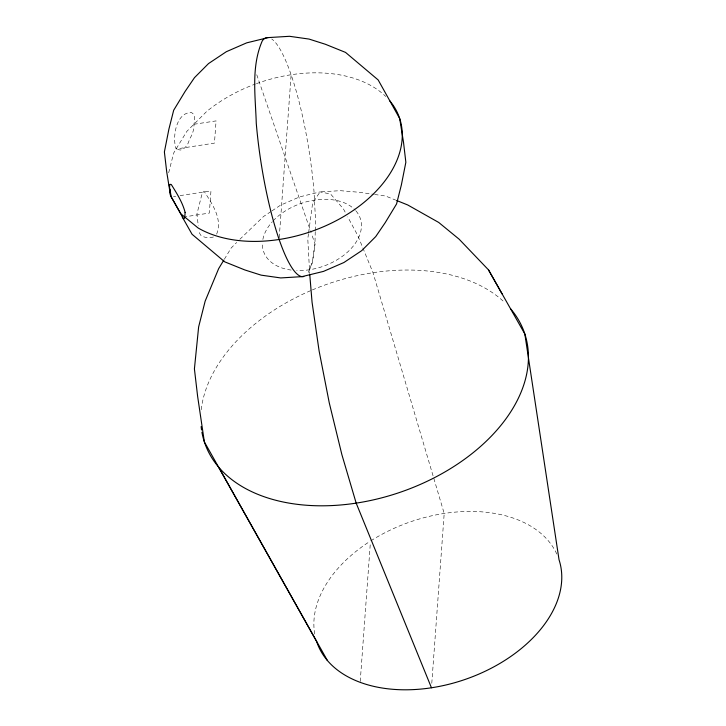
<?xml version="1.0" encoding="UTF-8"?>
<svg xmlns="http://www.w3.org/2000/svg" width="726" height="726" viewBox="0 0 726 726"><rect width="100%" height="100%" fill="white"/><g stroke="black" fill="none" stroke-linecap="round" stroke-linejoin="round"><path stroke-width="0.54" stroke-dasharray="3.63 2.72" d="M315.229 231.639L314.957 243.773L312.38 262.14L307.951 273.357M315.256 230.532L315.501 219.497L313.968 190.974A120.897 24.648 81.3 0 0 271.724 39.004M279.238 237.629L291.135 74.733M360.232 681.442L370.342 543.057M431.788 683.275L444.194 513.454L373.01 272.704L357.864 235.705L347.709 216.865M308.486 233.681L307.788 238.881L309.675 273.466M308.632 232.647L312.688 202.681L320.121 191.891L340.267 190.675L359.234 192.281L373.491 194.305M168.668 172.788L173.659 153.05L186.8 131.397L206.638 111.495A120.897 78.835 -19 0 1 255.352 84.034M309.403 270.145L312.47 262.395L315.048 244.027L311.445 233.572M216.638 234.18C222.828 218.644 212.01 203.716 204.015 191.183L201.764 194.886L196.909 214.088L198.289 225.822M224.352 259.246L231.177 247.993L236.694 242.466M239.843 239.308L263.529 216.511L271.025 211.511M271.969 210.885L280.399 205.267L299.702 196.864L320.121 191.891L330.584 194.014L343.425 208.925L345.567 212.89M213.435 236.994C209.288 238.382 204.433 237.801 200.821 235.378L199.033 232.229L198.788 230.088M193.896 124.282L216.076 120.897L214.451 143.131L176.128 148.984C172.089 137.849 175.892 112.103 191.519 112.539L193.461 114.127A14.711 7.605 -63.1 0 1 193.896 124.282L194.005 125.244A17.742 12.161 -73.9 0 1 190.058 138.239L187.898 143.73A21.344 11.698 -87.9 0 1 180.239 150.055L176.128 148.984M173.469 196.61L175.674 196.274M180.084 195.603L210.957 190.893L209.333 213.081L185.629 216.702M374.589 194.468L385.551 196.02L395.625 200.086M256.75 74.733L311.118 232.629M256.414 83.653A120.897 78.835 -19 0 1 385.76 96.513M201.256 409.691A169.076 110.252 -19 0 1 311.318 290.364M312.361 289.919A169.076 110.252 -19 0 1 504.552 302.397M314.748 634.025A127.912 83.408 -19 0 1 369.852 541.442M370.795 540.843A127.912 83.408 -19 0 1 557.105 554.728M356.021 210.985A51.11 33.323 -19 0 1 349.605 250.143A51.11 33.323 -19 0 1 296.653 270.535M291.171 270.072A51.11 33.323 -19 0 1 262.458 242.493M262.866 239.435A51.11 33.323 -19 0 1 272.377 221.684M273.094 220.895A51.11 33.323 -19 0 1 355.35 210.231"/><path stroke-width="1.09" d="M223.78 260.189L218.662 268.629L205.168 301.099L198.634 326.909L194.414 368.899L197.635 396.423L204.36 441.871L316.609 641.43A127.912 83.408 -19 0 0 463.714 679.917A127.912 83.408 -19 0 0 559.047 559.8L524.825 333.969L488.498 269.881L459.141 239.199L438.722 222.455L407.722 204.968L396.632 200.494M182.172 216.811L192.063 234.271L224.706 261.832L244.862 269.963L261.169 275.154L280.69 277.931L301.962 276.642L323.515 271.388L343.897 262.522L361.711 250.651L375.741 236.576L385.179 222.719L396.559 203.97L401.36 184.976L405.852 162.288L403.511 142.278L399.69 118.538L378.173 79.951L345.531 52.399L325.375 44.268L309.067 39.077L289.538 36.3L268.275 37.589L246.713 42.843L226.34 51.7L208.525 63.579L194.495 77.646L185.057 91.512L173.677 110.261L168.877 129.255L164.385 151.943L166.726 171.944L170.546 195.693L180.783 213.771L198.134 228A120.897 78.835 -19 0 0 351.565 211.593A120.897 78.835 -19 0 0 389.454 100.451M488.498 269.881L502.102 293.912M218.671 467.163L327.435 660.569M431.462 687.776L356.176 503.127L341.873 454.621L329.259 402.839L319.113 350.985L312.062 302.243L309.766 274.573M169.267 184.794L169.521 186.972M169.775 189.15L170.546 195.693M510.505 308.677A169.076 110.252 -19 0 1 412.395 487.736A169.076 110.252 -19 0 1 201.919 432.188M201.556 429.964A169.076 110.252 -19 0 1 201.138 426.598M303.804 276.533A120.897 24.648 81.3 0 1 256.269 123.257C255.443 95.959 250.978 66.656 262.286 40.874A120.897 24.648 81.3 0 1 268.275 37.589M185.112 212.382L184.749 217.609L184.277 218.571L183.369 218.481L171.263 196.955L169.539 187.372L169.693 185.284L170.292 184.313L171.282 184.513C176.69 193.198 182.544 202.336 185.112 212.382"/></g></svg>
